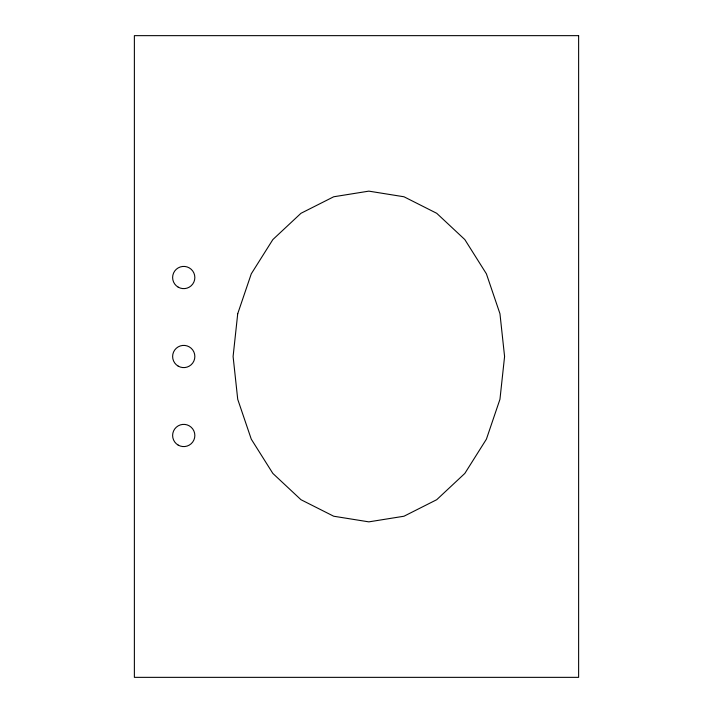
<?xml version="1.0" encoding="UTF-8"?>
<svg xmlns="http://www.w3.org/2000/svg" width="713" height="713" viewBox="0 0 713 713"><rect width="100%" height="100%" fill="white"/><g stroke="black" fill="none" stroke-linecap="round" stroke-linejoin="round"><path stroke-width="1.07" d="M237.723 313.702L233.098 356.5L237.723 399.298L251.279 439.181L272.856 473.432L300.966 499.706L333.711 516.23L368.844 521.863L403.977 516.23L436.712 499.706L464.823 473.432L486.4 439.181L499.956 399.298L504.581 356.5L499.956 313.702L486.4 273.819L464.823 239.568L436.712 213.294L403.977 196.77L368.844 191.137L333.711 196.77L300.966 213.294L272.856 239.568L251.279 273.819L237.723 313.702M578.626 35.65L134.374 35.65L134.374 677.35L578.626 677.35L578.626 35.65M178.179 445.099A11.105 11.105 0 0 0 194.845 435.483A11.105 11.105 0 0 0 178.179 425.857A11.105 11.105 0 0 0 178.179 445.099M178.179 366.117A11.105 11.105 0 0 0 194.845 356.5A11.105 11.105 0 0 0 178.179 346.883A11.105 11.105 0 0 0 178.179 366.117M178.179 287.143A11.105 11.105 0 0 0 194.845 277.517A11.105 11.105 0 0 0 178.179 267.901A11.105 11.105 0 0 0 178.179 287.143"/></g></svg>
